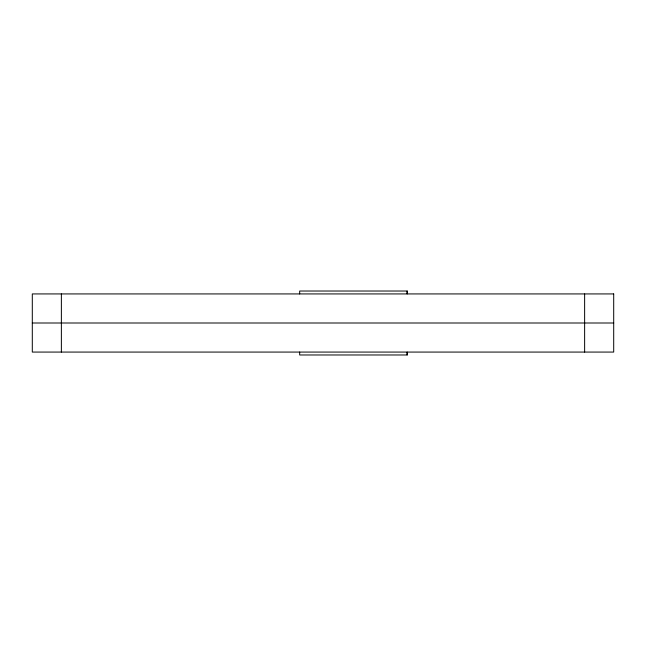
<?xml version="1.0" encoding="UTF-8"?>
<svg xmlns="http://www.w3.org/2000/svg" width="646" height="646" viewBox="0 0 646 646"><rect width="100%" height="100%" fill="white"/><g stroke="black" fill="none" stroke-linecap="round" stroke-linejoin="round"><path stroke-width="0.97" d="M407.158 291.023L407.158 293.93L407.23 291.023L299.671 291.023L299.671 293.93M32.3 323L613.7 323M407.158 354.977L407.158 352.07L407.23 354.977L299.671 354.977L299.671 352.07M584.63 293.93L584.63 352.07M61.37 293.93L61.37 352.07M613.7 293.93L32.3 293.93L32.3 352.07L613.7 352.07L613.7 293.93"/></g></svg>
